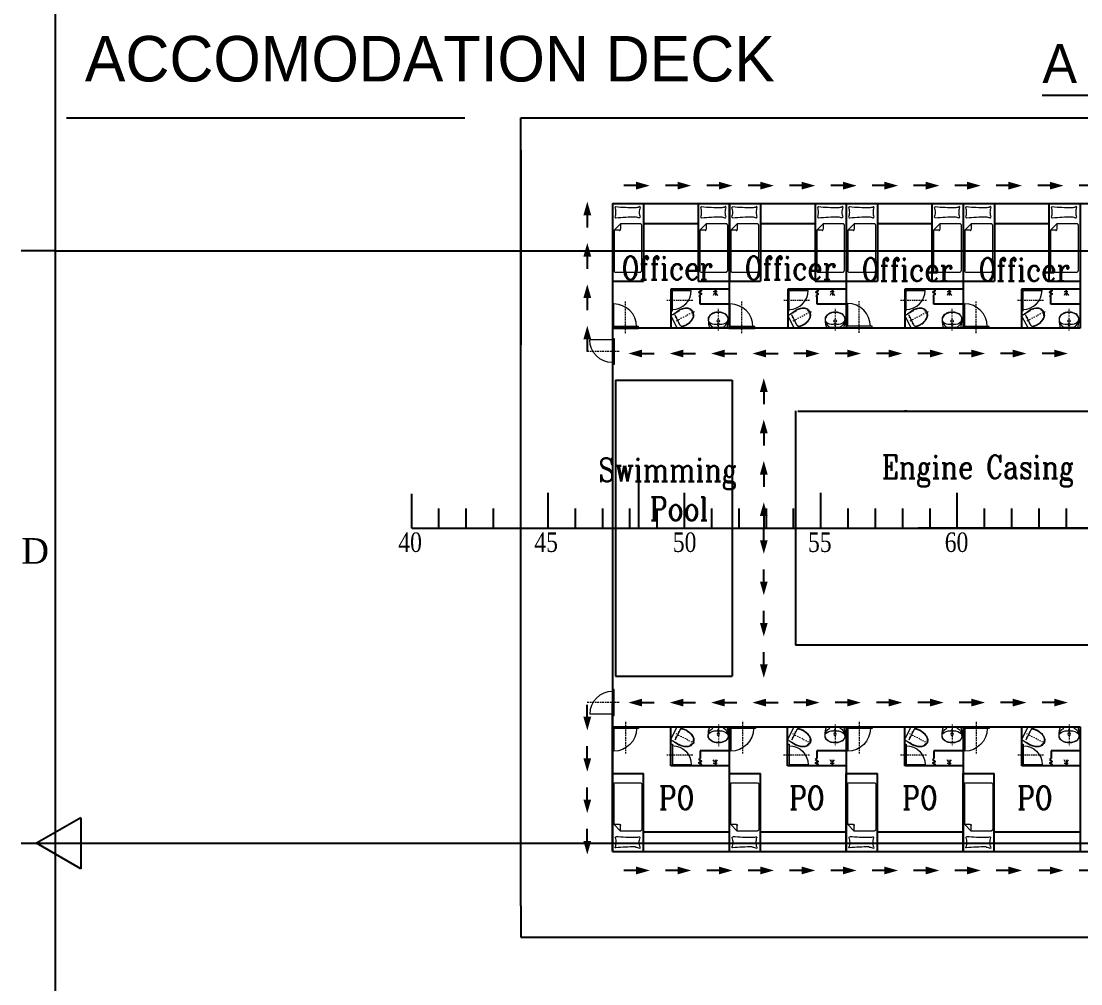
# Model space of a CAD drawing. Header units: millimetres. Extents: x -4 to 3776, y -4 to 4079.
# Drawn here: x -4.4 to 131.6, y 286.1 to 409.7 of the extents above; entities that cross this region are included whole.
import ezdxf
from ezdxf import colors
from ezdxf.entities.mleader import LeaderData, LeaderLine
from ezdxf.math import Vec2, Vec3

# ---------------------------------------------------------------- set-up
doc = ezdxf.new("R2010")
doc.units = ezdxf.units.MM
doc.linetypes.add('ACAD_ISO04W100', pattern=[30, 24, -3, 0, -3])
doc.linetypes.add('PDF_IMPORT', pattern=[1, 0.8, -0.2])
for name, color, linetype in [('BK_kedu', 255, 'Continuous'), ('PDF_DOOR', 7, 'Continuous'), ('PDF_FUR', 7, 'Continuous'), ('PDF_SANITARY', 7, 'Continuous'), ('TEXT', 4, 'Continuous')]:
    doc.layers.add(name, color=color, linetype=linetype)
doc.layers.add('Sheet$BORDER', color=7, linetype='Continuous', true_color=0x000000)
doc.layers.add('Sheet$GRID', color=254, linetype='Continuous', true_color=0xbebebe)
doc.layers.add('刻度', color=3, linetype='ACAD_ISO04W100', lineweight=13)
doc.styles.add('CHINESE', font='short.shx', dxfattribs={"bigfont": 'hzdxf.shx'})
doc.styles.add('ROMANC', font='ROMANC.shx', dxfattribs={"width": 0.8, "bigfont": 'HZDX.shx'})
doc.styles.get("Standard").update_dxf_attribs({"font": 'arial.ttf'})

# ---------------------------------------------------------------- blocks, each defined once
blk = doc.blocks.new('BK_0.7')
at = {"color": 4, "lineweight": 25}
for p, q in [((0, 0), (0, 4.41)), ((17.5, 0), (17.5, 4.5)), ((3.5, 0), (3.5, 2.5)), ((7, 0), (7, 2.5)), ((10.5, 0), (10.5, 2.51)), ((14, 0), (14, 2.5)), ((0, 0), (3.5, 0)), ((3.5, 0), (7, 0)), ((7, 0), (10.5, 0)), ((10.5, 0), (14, 0)), ((14, 0), (17.5, 0))]:
    blk.add_line(p, q, dxfattribs=at)
blk = doc.blocks.new('chuang')
at = {"color": 4, "lineweight": 25}
for p, q in [((3509.12, 3491.26), (3513.12, 3491.26)), ((3509.12, 3491.26), (3509.62, 3491.26)), ((3509.12, 3491.26), (3509.12, 3481.26)), ((3513.12, 3491.26), (3513.12, 3481.26)), ((3509.12, 3481.26), (3513.12, 3481.26))]:
    blk.add_line(p, q, dxfattribs=at)
at = {"layer": 'PDF_FUR', "lineweight": 0}
for points in [[(3512.06, 3490.68, -0.024346), (3509.54, 3490.8, 0.575625), (3509.47, 3490.72)], [(3512.59, 3489.37, 0.114684), (3512.08, 3489.49, 0.024287), (3509.56, 3489.37)]]:
    blk.add_lwpolyline(points, format="xyb", dxfattribs=at)
for points in [[(3512.75, 3488.64), (3510.14, 3488.64), (3509.33, 3487.82), (3509.33, 3482.61)], [(3510.03, 3487.82), (3509.33, 3487.82), (3510.14, 3488.64), (3510.14, 3487.94)], [(3512.91, 3482.61), (3512.91, 3488.52)], [(3509.44, 3482.45), (3512.75, 3482.45)]]:
    blk.add_lwpolyline(points, dxfattribs=at)
for centre, radius, start, end in [((3507.67, 3490.11), 1.89, 359.7639, 19.0993), ((3507.67, 3490.11), 1.89, 340.9715, 0.3028), ((3512.07, 3491.89), 1.17, 270.4831, 296.631), ((3514.45, 3490.11), 1.89, 160.9715, 180.3028), ((3514.45, 3490.11), 1.89, 179.7639, 199.0993), ((3512.61, 3490.78), 0.0694, 340.9685, 100.681), ((3509.53, 3489.47), 0.0595, 160.9685, 280.681), ((3512.59, 3489.47), 0.0596, 259.3961, 19.0994), ((3512.73, 3488.5), 0.136, 359.9999, 90.0001), ((3510.01, 3487.92), 0.136, 269.9999, 0.0001), ((3509.42, 3482.59), 0.136, 179.9999, 270.0001), ((3512.73, 3482.59), 0.136, 269.9999, 0.0001)]:
    blk.add_arc(centre, radius, start, end, dxfattribs=at)
blk = doc.blocks.new('ma tong')
at = {"layer": 'PDF_SANITARY', "lineweight": 0}
for points in [[(3769.29, 3592.26), (3770.12, 3592.82), (3770.17, 3592.82)], [(3770.3, 3590.88), (3769.98, 3591.52), (3769.61, 3592.22)], [(3769.7, 3592.49), (3770.12, 3592.77), (3770.21, 3592.77)], [(3770.81, 3591.99), (3770.81, 3591.99)], [(3771.04, 3592.08), (3770.91, 3592.03)], [(3771.09, 3592.12), (3771.09, 3592.12)], [(3771.28, 3592.22), (3771.14, 3592.17)], [(3771.37, 3592.26), (3771.37, 3592.26)], [(3771.55, 3592.36), (3771.41, 3592.31)], [(3771.65, 3592.4), (3771.65, 3592.4)], [(3771.83, 3592.49), (3771.69, 3592.45)], [(3771.88, 3592.54), (3771.88, 3592.54)], [(3769.19, 3591.94), (3769.84, 3590.69)], [(3770.21, 3591.66), (3770.07, 3591.62)], [(3770.17, 3590.55), (3771.04, 3590.92), (3771.14, 3590.97)], [(3770.3, 3591.71), (3770.3, 3591.71)], [(3770.49, 3591.8), (3770.35, 3591.75)], [(3770.54, 3591.85), (3770.54, 3591.85)], [(3770.77, 3591.94), (3770.63, 3591.89)]]:
    blk.add_lwpolyline(points, dxfattribs=at)
for points in [[(3769.75, 3591.85), (3769.7, 3591.94), (3769.75, 3591.99), (3769.8, 3591.85)], [(3770.07, 3591.2), (3770.12, 3591.11), (3770.17, 3591.11), (3770.12, 3591.2)]]:
    blk.add_lwpolyline(points, close=True, dxfattribs=at)
for points in [[(3771.65, 3592.96, 0.106921), (3771.19, 3593.09, 0.074197), (3770.68, 3593.05)], [(3771.63, 3592.92, 0.106611), (3771.19, 3593.05, 0.074202), (3770.69, 3593.01)], [(3771.53, 3591.34, 0.074202), (3771.85, 3591.72, 0.106611), (3772.01, 3592.14)], [(3771.56, 3591.3, 0.074197), (3771.89, 3591.69, 0.106921), (3772.05, 3592.14)], [(3772.11, 3592.63), (3771.97, 3592.59, 0.061061), (3771.91, 3592.7)], [(3770.54, 3590.78), (3771.04, 3590.97), (3771.09, 3591.01, 0.053551), (3771.52, 3591.31)]]:
    blk.add_lwpolyline(points, format="xyb", dxfattribs=at)
at = {"layer": 'PDF_SANITARY', "linetype": 'PDF_IMPORT', "lineweight": 0, "ltscale": 0.103392}
blk.add_lwpolyline([(3770.03, 3591.57), (3769.75, 3591.43)], dxfattribs=at)
at = {"layer": 'PDF_SANITARY', "lineweight": 0}
for centre, radius, start, end in [((3769.4, 3592.1), 0.254, 122.0845, 206.8776), ((3771.25, 3590.53), 2.57, 102.9636, 115.2251), ((3771.25, 3590.53), 2.52, 102.9636, 115.2249), ((3771.16, 3592.19), 0.809, 36.03, 58.4144), ((3771.16, 3592.19), 0.902, 36.0299, 58.508), ((3771.48, 3592.38), 0.486, 23.0184, 36.9874), ((3771.16, 3592.19), 0.809, 355.7262, 18.1105), ((3771.53, 3592.33), 0.486, 17.1531, 31.1222), ((3771.53, 3592.33), 0.532, 17.1482, 31.125), ((3771.16, 3592.19), 0.902, 355.6326, 18.1107), ((3770.05, 3590.81), 0.254, 207.263, 292.056), ((3770.47, 3590.99), 0.208, 207.2634, 292.0541), ((3769.87, 3593.21), 2.57, 298.9154, 311.1769)]:
    blk.add_arc(centre, radius, start, end, dxfattribs=at)
blk = doc.blocks.new('xi shou tai')
at = {"layer": 'PDF_SANITARY', "lineweight": 0}
blk.add_lwpolyline([(3767.54, 3590.59, 0.078584), (3767.71, 3591.63), (3767.75, 3591.72), (3767.75, 3591.81), (3767.71, 3591.91), (3767.66, 3592), (3767.62, 3592.09), (3767.57, 3592.18), (3767.48, 3592.28), (3767.43, 3592.37), (3767.34, 3592.41), (3767.2, 3592.46), (3767.11, 3592.51), (3766.97, 3592.55), (3766.88, 3592.6), (3766.74, 3592.64), (3766.6, 3592.64), (3766.46, 3592.64), (3766.32, 3592.64), (3766.23, 3592.64), (3766.09, 3592.6), (3765.95, 3592.6), (3765.86, 3592.55), (3765.72, 3592.51), (3765.63, 3592.41), (3765.53, 3592.37), (3765.44, 3592.28), (3765.35, 3592.23), (3765.3, 3592.14), (3765.21, 3592.04), (3765.16, 3591.95), (3765.16, 3591.86), (3765.16, 3591.72), (3765.16, 3591.63, 0.087176), (3765.34, 3590.59)], format="xyb", dxfattribs=at)
at = {"layer": 'PDF_SANITARY', "linetype": 'PDF_IMPORT', "lineweight": 0, "ltscale": 0.138715}
blk.add_lwpolyline([(3766.46, 3590.29), (3766.46, 3593.06)], dxfattribs=at)
at = {"layer": 'PDF_SANITARY', "lineweight": 0}
blk.add_lwpolyline([(3767.11, 3590.66), (3765.81, 3590.66)], dxfattribs=at)
for centre, radius in [((3766.44, 3591.51), 0.162), ((3766.44, 3590.96), 0.0694)]:
    blk.add_circle(centre, radius, dxfattribs=at)
for centre, radius, start, end in [((3766.25, 3591.7), 1.09, 180.7415, 243.0343), ((3766.11, 3592.34), 1.27, 223.6266, 274.856), ((3766.44, 3590.96), 0.208, 25.9375, 154.0625), ((3766.71, 3592.34), 1.27, 265.144, 316.3734), ((3766.62, 3591.65), 1.04, 294.7683, 0.7637)]:
    blk.add_arc(centre, radius, start, end, dxfattribs=at)
for points in [[(3765.8, 3592.48), (3765.38, 3592.31), (3765.14, 3592), (3765.17, 3591.67)], [(3767.14, 3592.47), (3766.74, 3592.64), (3766.22, 3592.64), (3765.8, 3592.48)], [(3767.7, 3591.65), (3767.76, 3591.98), (3767.54, 3592.29), (3767.14, 3592.47)]]:
    blk.add_open_spline(points, degree=3, dxfattribs=at)
blk = doc.blocks.new('淋浴头')
at = {"layer": 'PDF_SANITARY', "lineweight": 0}
for points in [[(3767.65, 3591.43), (3768.39, 3591.43)], [(3767.92, 3591.66), (3767.92, 3591.15)], [(3768.11, 3591.52), (3768.39, 3591.71)], [(3768.11, 3591.29), (3768.39, 3591.15)]]:
    blk.add_lwpolyline(points, dxfattribs=at)
blk.add_circle((3767.9, 3591.45), 0.116, dxfattribs=at)
blk = doc.blocks.new('厕所')
at = {"color": 4, "lineweight": 25}
for p, q in [((3738.24, 3597.71), (3730.74, 3597.71)), ((3730.74, 3597.71), (3730.74, 3592.72)), ((3734.33, 3596.87), (3734.49, 3596.75)), ((3734.49, 3595.79), (3734.49, 3596.75)), ((3738.24, 3595.79), (3734.49, 3595.79))]:
    blk.add_line(p, q, dxfattribs=at)
blk.add_lwpolyline([(3734.49, 3597.71), (3734.65, 3597.54), (3734.33, 3597.32), (3734.65, 3597.13), (3734.33, 3596.87)], dxfattribs=at)
at = {"layer": 'PDF_DOOR', "lineweight": 0}
blk.add_lwpolyline([(3730.74, 3597.71), (3730.74, 3594.92), (3730.93, 3594.92), (3730.93, 3597.71)], close=True, dxfattribs=at)
blk.add_lwpolyline([(3730.93, 3597.54), (3733.36, 3597.54)], dxfattribs=at)
at = {"layer": 'PDF_DOOR', "linetype": 'PDF_IMPORT', "lineweight": 0, "ltscale": 0.231192}
blk.add_lwpolyline([(3730.22, 3596.31), (3733.62, 3596.31)], dxfattribs=at)
at = {"layer": 'PDF_DOOR', "lineweight": 0}
blk.add_arc((3730.92, 3597.56), 2.44, 270, 0, dxfattribs=at)
at = {"color": 4, "lineweight": 25, "rotation": 270}
blk.add_blockref('淋浴头', (145.03, 7365.31), dxfattribs=at)
at = {"color": 4, "lineweight": 25}
for name, p in [('ma tong', (-38.36, 2.18)), ('xi shou tai', (-29.62, 2.13))]:
    blk.add_blockref(name, p, dxfattribs=at)
blk = doc.blocks.new('men')
at = {"layer": 'PDF_DOOR', "lineweight": 0}
blk.add_lwpolyline([(3722.17, 3595.9), (3722.17, 3593.11), (3722.37, 3593.11), (3722.37, 3595.9)], close=True, dxfattribs=at)
blk.add_lwpolyline([(3722.37, 3595.73), (3724.8, 3595.73)], dxfattribs=at)
at = {"layer": 'PDF_DOOR', "linetype": 'PDF_IMPORT', "lineweight": 0, "ltscale": 0.231192}
blk.add_lwpolyline([(3721.66, 3594.5), (3725.05, 3594.5)], dxfattribs=at)
at = {"layer": 'PDF_DOOR', "lineweight": 0}
blk.add_arc((3722.35, 3595.75), 2.44, 270, 0, dxfattribs=at)
blk = doc.blocks.new('jiantou')
at = {"color": 1, "lineweight": 25}
blk.add_line((3589.24, 3590.6), (3590.8, 3590.6), dxfattribs=at)
blk.add_lwpolyline([(3587.49, 3590.6, 0, 1, 0), (3589.24, 3590.6, 1, 1, 0)], format="xyseb", dxfattribs=at)
blk = doc.blocks.new('*U441')
at = {"color": 4, "lineweight": 25, "xscale": -1, "rotation": 359.9999999999703}
blk.add_blockref('jiantou', (3589.14, -3590.6), dxfattribs=at)
blk = doc.blocks.new('*U442')
at = {"color": 0, "linetype": 'ByBlock', "lineweight": -2, "transparency": 16777216}
for p in [(0, 0), (5.31, 0), (10.62, 0), (15.93, 0)]:
    blk.add_blockref('*U441', p, dxfattribs=at)
blk = doc.blocks.new('*U447')
at = {"color": 4, "lineweight": 25, "xscale": -1, "rotation": 359.9999999999703}
blk.add_blockref('jiantou', (3589.14, -3590.6), dxfattribs=at)
blk = doc.blocks.new('*U448')
at = {"color": 0, "linetype": 'ByBlock', "lineweight": -2, "transparency": 16777216}
for p in [(0, 0), (5.31, 0), (10.62, 0), (15.93, 0)]:
    blk.add_blockref('*U447', p, dxfattribs=at)
blk = doc.blocks.new('*U454')
at = {"color": 4, "lineweight": 25, "xscale": -1, "rotation": 359.9999999999703}
blk.add_blockref('jiantou', (3589.14, -3590.6), dxfattribs=at)
blk = doc.blocks.new('*U455')
at = {"color": 0, "linetype": 'ByBlock', "lineweight": -2, "transparency": 16777216}
for p in [(0, 0), (5.31, 0), (10.62, 0), (15.93, 0)]:
    blk.add_blockref('*U454', p, dxfattribs=at)
blk = doc.blocks.new('*U456')
at = {"color": 4, "lineweight": 25, "xscale": -1, "rotation": 359.9999999999703}
blk.add_blockref('jiantou', (3589.14, -3590.6), dxfattribs=at)
blk = doc.blocks.new('*U457')
at = {"color": 0, "linetype": 'ByBlock', "lineweight": -2, "transparency": 16777216}
for p in [(0, 0), (5.31, 0), (10.62, 0), (15.93, 0)]:
    blk.add_blockref('*U456', p, dxfattribs=at)
blk = doc.blocks.new('*U460')
at = {"color": 4, "lineweight": 25, "xscale": -1, "rotation": 359.9999999999703}
blk.add_blockref('jiantou', (3589.14, -3590.6), dxfattribs=at)
blk = doc.blocks.new('*U461')
at = {"color": 0, "linetype": 'ByBlock', "lineweight": -2, "transparency": 16777216}
for p in [(0, 0), (5.31, 0), (10.62, 0), (15.93, 0)]:
    blk.add_blockref('*U460', p, dxfattribs=at)
blk = doc.blocks.new('*U458')
at = {"color": 4, "lineweight": 25, "xscale": -1, "rotation": 359.9999999999703}
blk.add_blockref('jiantou', (3589.14, -3590.6), dxfattribs=at)
blk = doc.blocks.new('*U459')
at = {"color": 0, "linetype": 'ByBlock', "lineweight": -2, "transparency": 16777216}
for p in [(0, 0), (5.31, 0), (10.62, 0), (15.93, 0)]:
    blk.add_blockref('*U458', p, dxfattribs=at)

msp = doc.modelspace()

# ---------------------------------------------------------------- linework, layer by layer
at = {"color": 4, "lineweight": 25}
for p, q in [((59.746, 393.102), (59.746, 397.277)), ((59.746, 397.277), (71.497, 397.272)), ((71.497, 397.272), (183.747, 397.234)), ((59.746, 296.102), (59.746, 393.102)), ((59.746, 393.102), (59.746, 373.102)), ((71.496, 386.272), (71.496, 373.102)), ((71.497, 386.272), (183.746, 386.272)), ((71.497, 386.272), (86.497, 386.272)), ((75.496, 386.2), (75.496, 381.2)), ((75.496, 386.2), (75.496, 383.7)), ((86.497, 386.272), (86.497, 370.272)), ((86.497, 386.272), (101.497, 386.272)), ((101.497, 386.272), (101.497, 370.272)), ((101.497, 386.272), (116.497, 386.272)), ((116.497, 386.272), (116.497, 370.272)), ((116.497, 386.272), (131.497, 386.272)), ((131.497, 386.272), (131.497, 370.272)), ((75.496, 383.7), (82.497, 383.7)), ((90.497, 383.7), (97.499, 383.7)), ((105.497, 383.7), (112.499, 383.7)), ((120.497, 383.7), (127.499, 383.7)), ((71.496, 380.177), (71.496, 303.102)), ((71.496, 380.177), (71.496, 367.102)), ((93.998, 375.255), (93.997, 370.272)), ((101.498, 375.255), (93.998, 375.255)), ((108.998, 375.255), (108.997, 370.272)), ((116.498, 375.255), (108.998, 375.255)), ((123.998, 375.255), (123.997, 370.272)), ((131.498, 375.255), (123.998, 375.255)), ((59.746, 373.102), (59.746, 368.102)), ((71.496, 373.102), (71.496, 370.102)), ((86.497, 370.272), (71.496, 370.272)), ((101.497, 370.272), (86.497, 370.272)), ((116.497, 370.272), (101.497, 370.272)), ((131.497, 370.272), (116.497, 370.272)), ((71.886, 363.602), (86.866, 363.602)), ((71.886, 363.602), (71.886, 325.602)), ((86.866, 363.602), (86.866, 325.602)), ((94.971, 359.652), (94.971, 329.551)), ((95.271, 359.602), (140.271, 359.602)), ((109.271, 359.602), (108.971, 359.602)), ((74.886, 344.602), (74.886, 352.238)), ((70.246, 344.602), (71.386, 344.602)), ((73.246, 344.602), (187.246, 344.602)), ((73.746, 344.602), (74.886, 344.602)), ((73.746, 344.602), (74.886, 344.602)), ((133.246, 344.602), (110.746, 344.602)), ((94.971, 329.605), (140.221, 329.605)), ((71.886, 325.602), (86.866, 325.602)), ((71.496, 303.102), (71.496, 322.102)), ((71.496, 303.102), (71.496, 319.102)), ((71.496, 319.102), (86.496, 319.102)), ((86.496, 319.102), (86.496, 303.102)), ((86.496, 319.102), (101.496, 319.102)), ((101.496, 319.102), (101.496, 303.102)), ((101.496, 319.102), (116.496, 319.102)), ((116.496, 319.102), (116.496, 303.102)), ((116.496, 319.102), (131.496, 319.102)), ((131.496, 319.102), (131.496, 303.102)), ((71.496, 303.102), (71.496, 316.102)), ((75.496, 303.102), (75.496, 305.602)), ((75.496, 305.602), (86.496, 305.602)), ((90.496, 305.602), (101.496, 305.602)), ((105.496, 305.602), (116.496, 305.602)), ((120.496, 305.602), (131.496, 305.602)), ((71.496, 303.102), (183.746, 303.102)), ((131.496, 303.102), (137.496, 303.102)), ((59.746, 296.102), (59.746, 292.102)), ((59.746, 292.102), (183.746, 292.102))]:
    msp.add_line(p, q, dxfattribs=at)
at = {"layer": 'Sheet$BORDER', "color": 6, "true_color": 0xff00ff}
for p, q in [((0.007, 612.644), (0.007, -4.355)), ((0.007, 380.177), (-4.361, 380.177)), ((-4.361, 304.144), (4.375, 304.144))]:
    msp.add_line(p, q, dxfattribs=at)
at = {"layer": 'Sheet$BORDER', "color": 7, "true_color": 0xffffff}
for p, q in [((3.283, 307.42), (-2.392, 304.144)), ((3.283, 307.42), (3.283, 300.868)), ((3.283, 300.868), (-2.392, 304.144))]:
    msp.add_line(p, q, dxfattribs=at)
at = {"layer": 'Sheet$GRID'}
for points in [[(0.007, 380.177), (870.358, 380.177)], [(0.007, 304.144), (870.358, 304.144)]]:
    msp.add_lwpolyline(points, dxfattribs=at)
at = {"layer": 'TEXT', "color": 1}
for p, q in [((126.657, 400.178), (181.979, 400.178)), ((1.459, 397.277), (52.573, 397.277))]:
    msp.add_line(p, q, dxfattribs=at)

# ---------------------------------------------------------------- block references
at = {"color": 4, "lineweight": 25}
for p, rotation in [((3663.782, 3979.153), 180.0000000000656), ((3669.089, 3979.153), 180.0000000000656), ((3695.633, 3979.153), 180.0000000000656), ((3700.94, 3979.153), 180.0000000000656), ((3685.571, 3957.605), 180.0000000000657), ((3690.878, 3957.605), 180.0000000000657), ((3696.185, 3957.605), 180.0000000000657), ((3681.52, -3246.195), 90), ((3681.52, -3251.502), 90), ((3681.52, -3256.809), 90), ((3681.52, -3262.116), 90), ((3658.874, -3268.868), 89.99999999998538), ((3658.874, -3274.175), 89.99999999998538), ((3658.874, -3279.481), 89.99999999998538), ((3658.874, -3284.788), 89.99999999998538)]:
    msp.add_blockref('jiantou', p, dxfattribs=dict(at, rotation=rotation))
at = {"color": 4, "lineweight": 25, "xscale": -1}
for name, p, rotation in [('*U455', (85.253, 388.551), 180), ('*U457', (117.103, 388.551), 180), ('jiantou', (3658.874, 3973.992), 90.00000000003588), ('jiantou', (3658.874, 3968.685), 90.00000000003588), ('jiantou', (3658.874, 3963.378), 90.00000000003588), ('jiantou', (3658.874, 3958.071), 90.00000000003588), ('jiantou', (-3513.943, 3957.605), 180), ('jiantou', (-3508.636, 3957.605), 180), ('jiantou', (-3503.329, 3957.605), 180), ('jiantou', (-3498.022, 3957.605), 180), ('*U448', (112.348, 367.003), 180), ('jiantou', (3681.52, 3951.319), 90.00000000003588), ('jiantou', (3681.52, 3946.012), 90.00000000003588), ('jiantou', (3681.52, 3940.706), 90.00000000003588), ('jiantou', (3681.52, 3935.399), 90.00000000003588), ('jiantou', (3685.571, -3268.401), 359.9999999999703), ('jiantou', (3690.878, -3268.401), 359.9999999999703), ('jiantou', (3696.185, -3268.401), 359.9999999999703), ('厕所', (-3651.742, 3911.791), 180), ('厕所', (-3636.76, 3911.786), 180), ('厕所', (-3621.742, 3911.786), 180), ('厕所', (-3606.72, 3911.786), 180), ('chuang', (-3437.621, 3794.357), 180), ('chuang', (-3422.621, 3794.357), 180), ('chuang', (-3407.621, 3794.357), 180), ('chuang', (-3392.621, 3794.357), 180), ('jiantou', (3663.782, -3289.949), 359.9999999999557), ('jiantou', (3669.089, -3289.949), 359.9999999999557), ('jiantou', (3695.633, -3289.949), 359.9999999999557), ('jiantou', (3700.94, -3289.949), 359.9999999999557)]:
    msp.add_blockref(name, p, dxfattribs=dict(at, rotation=rotation))
at = {"color": 4, "lineweight": 25}
for name, p in [('chuang', (-3437.62, -3104.983)), ('chuang', (-3426.62, -3104.983)), ('chuang', (-3422.62, -3104.983)), ('chuang', (-3411.62, -3104.983)), ('chuang', (-3407.62, -3104.983)), ('chuang', (-3396.62, -3104.983)), ('chuang', (-3392.62, -3104.983)), ('chuang', (-3381.62, -3104.983)), ('厕所', (-3651.74, -3222.451)), ('厕所', (-3636.74, -3222.451)), ('厕所', (-3621.74, -3222.451)), ('厕所', (-3606.74, -3222.451)), ('BK_0.7', (45.746, 344.602)), ('BK_0.7', (63.246, 344.602)), ('BK_0.7', (80.746, 344.602)), ('BK_0.7', (98.246, 344.602)), ('BK_0.7', (115.746, 344.602)), ('jiantou', (-3513.943, -3268.401)), ('jiantou', (-3508.636, -3268.401)), ('jiantou', (-3503.329, -3268.401)), ('jiantou', (-3498.022, -3268.401)), ('*U442', (112.348, 322.201)), ('*U461', (85.253, 300.653)), ('*U459', (117.103, 300.653))]:
    msp.add_blockref(name, p, dxfattribs=at)
at = {"color": 4, "lineweight": 25, "yscale": 1.2, "zscale": 1.2}
for p, xscale, rotation in [((4386.571, -4096.376), 1.2, 89.99999999995455), ((4401.497, -4096.376), 1.2, 89.99999999995455), ((4416.577, -4096.318), 1.2, 89.99999999995455), ((4431.571, -4096.36), 1.2, 89.99999999995455), ((4538.338, -3946.131), -1.2, 359.9999999999688), ((4538.338, 4635.606), 1.2, 179.9999999999596), ((4386.571, 4785.705), -1.2, 90), ((4401.571, 4785.705), -1.2, 90), ((4416.571, 4785.705), -1.2, 90), ((4431.571, 4785.705), -1.2, 90)]:
    msp.add_blockref('men', p, dxfattribs=dict(at, xscale=xscale, rotation=rotation))

# ---------------------------------------------------------------- texts
at = {"color": 4, "lineweight": 25, "char_height": 3, "attachment_point": 1, "style": 'ROMANC'}
for s, insert in [('{\\Fromanc,hzdx|c134;Officer}', (72.685, 379.48)), ('{\\Fromanc,hzdx|c134;Officer}', (88.497, 379.48)), ('{\\Fromanc,hzdx|c134;Officer}', (103.497, 379.272)), ('{\\Fromanc,hzdx|c134;Officer}', (118.497, 379.272)), ('{\\Fromanc,hzdx|c134;Swimming\\P    Pool}', (69.729, 353.576)), ('{\\Fromanc,hzdx|c134;Engine Casing}', (106.087, 353.942)), ('{\\Fromanc,hzdx|c134;PO}', (77.472, 311.477)), ('{\\Fromanc,hzdx|c134;PO}', (94.189, 311.477)), ('{\\Fromanc,hzdx|c134;PO}', (108.699, 311.477)), ('{\\Fromanc,hzdx|c134;PO}', (123.441, 311.477))]:
    msp.add_mtext(s, dxfattribs=dict(at, insert=insert))
at = {"layer": 'Sheet$BORDER', "insert": (-4.361, 341.669), "char_height": 3.2761, "width": 6.57362, "attachment_point": 4, "line_spacing_factor": 0.963855}
msp.add_mtext('\\fTimes New Roman;D', dxfattribs=at)
at = {"layer": 'TEXT', "color": 3, "style": 'CHINESE'}
for s, height, p in [('ACCOMODATION DECK', 5.84177, (3.806, 401.921)), ('A DECK(BL14500mm)', 5, (126.657, 401.713))]:
    msp.add_text(s, height=height, dxfattribs=at).set_placement(p)
at = {"layer": '刻度', "color": 4, "lineweight": 25, "char_height": 2.5, "attachment_point": 1, "style": 'ROMANC'}
for s, insert in [('{\\fTimes New Roman|b0|i0|c0|p18;40}', (44.03, 344.036)), ('{\\fTimes New Roman|b0|i0|c0|p18;45}', (61.483, 344.036)), ('{\\fTimes New Roman|b0|i0|c0|p18;50}', (79.251, 344.036)), ('{\\fTimes New Roman|b0|i0|c0|p18;55}', (96.596, 344.036)), ('{\\fTimes New Roman|b0|i0|c0|p18;60}', (114.139, 344.036))]:
    msp.add_mtext_dynamic_manual_height_columns(s, width=3.91495, gutter_width=15, heights=[2.449], dxfattribs=dict(at, insert=insert))

# ---------------------------------------------------------------- leaders
at = {"layer": 'BK_kedu'}
ml = msp.add_multileader_mtext('Standard', dxfattribs=at)
ml.set_content('', color=256)
ml.set_leader_properties()
ml.build(insert=Vec2(0, 0))
ml.multileader.update_dxf_attribs({"text_right_attachment_type": 6, "dogleg_length": 0.36, "arrow_head_size": 0.18})
ctx = ml.context
ctx.base_point, ctx.char_height, ctx.arrow_head_size, ctx.landing_gap_size, ctx.plane_origin = Vec3(3775.999, 4079.328), 0.18, 0.18, 0.09, Vec3(3774.639, 4079.328)
ctx.right_attachment = 6
notes = []
notes.append((ctx, [(0, (0, 0, 0), (0, 0), (1, 0), 1, [])]))
ctx.mtext.insert, ctx.mtext.flow_direction = Vec3(3776.089, 4079.418), 5
for ctx, leaders in notes:
    for number, flags, end, landing, length, lines in leaders:
        leader = LeaderData()
        leader.index, (leader.has_last_leader_line, leader.has_dogleg_vector, leader.attachment_direction) = number, flags
        leader.last_leader_point, leader.dogleg_vector, leader.dogleg_length = Vec3(end), Vec3(landing), length
        for number, points, colour, breaks in lines:
            line = LeaderLine()
            line.index, line.vertices, line.color, line.breaks = number, Vec3.list(points), colors.encode_raw_color(colour), breaks
            leader.lines.append(line)
        ctx.leaders.append(leader)

doc.saveas('drawing.dxf')
